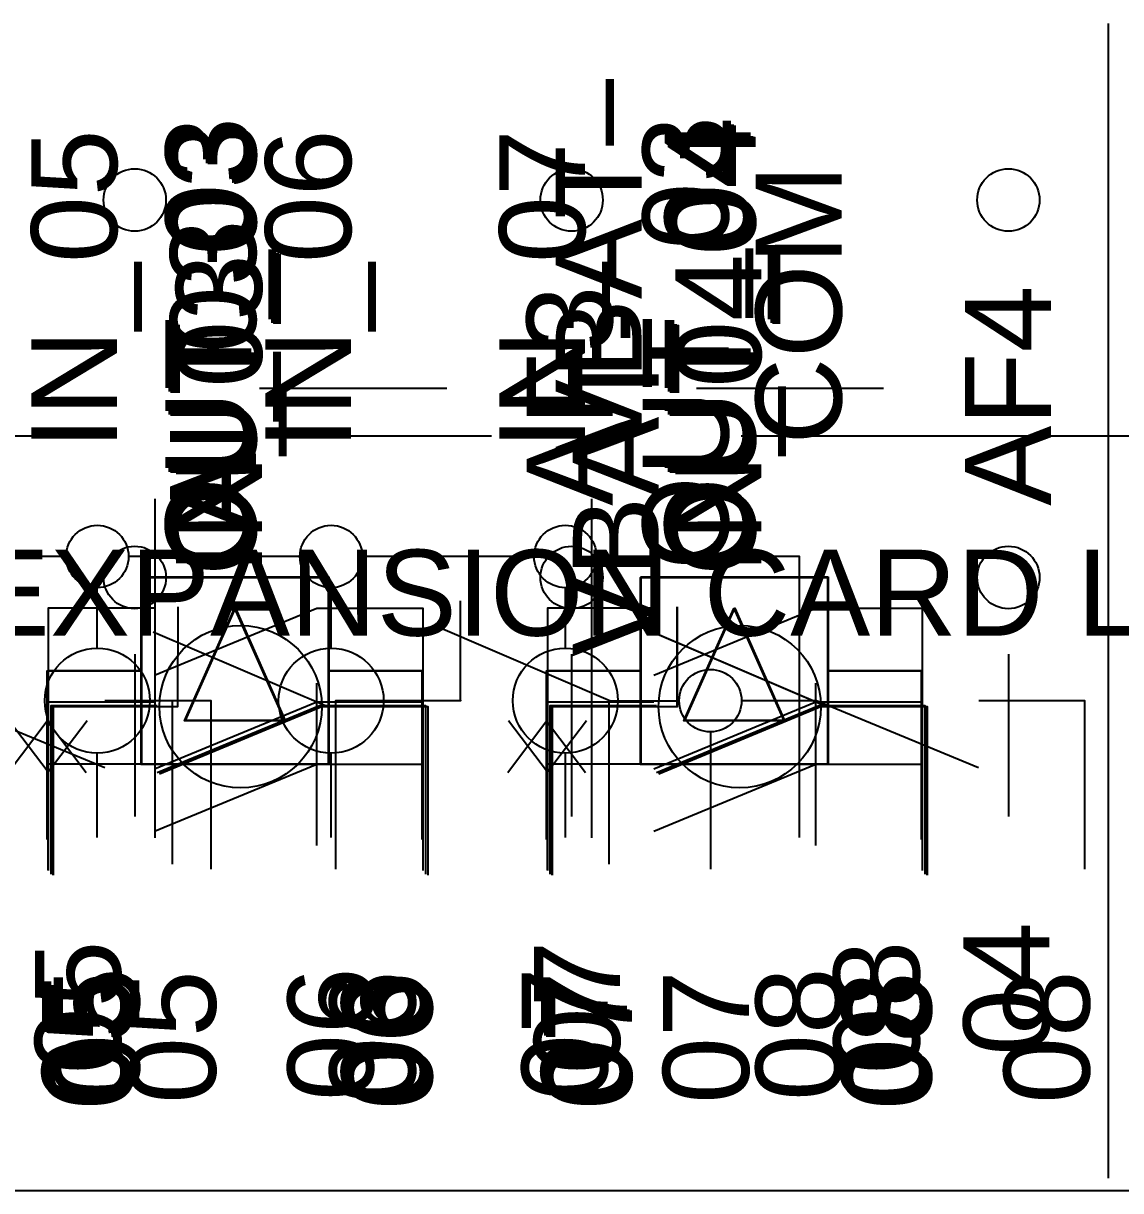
# Model space of a CAD drawing. Extents: x 1 to 47, y 1 to 35.
# Drawn here: x 28.587 to 29.466, y 11.39 to 12.325 of the extents above; entities that cross this region are included whole.
import ezdxf

# ---------------------------------------------------------------- set-up
doc = ezdxf.new("R2010")
doc.units = 0
doc.header["$MEASUREMENT"] = 0
for name, color, linetype in [('10_00______DWG_', 7, 'CONTINUOUS'), ('6_01__9-_0-___10__RTD_INPU', 7, 'CONTINUOUS'), ('6_02__9-_B-___10__RTD_INPU', 7, 'CONTINUOUS'), ('6_03__9-_1-___10__RTD_INPU', 7, 'CONTINUOUS'), ('6_04__9-_C-___10__RTD_INPU', 7, 'CONTINUOUS'), ('6_05__9-_D-___10__RTD_INPU', 7, 'CONTINUOUS'), ('6_06__9-_2A___10__RTD_INPU', 7, 'CONTINUOUS'), ('6_07__9-_2B___10__RTD_INPU', 7, 'CONTINUOUS'), ('6_08__9-_2C___10__RTD_INPU', 7, 'CONTINUOUS'), ('6_09__9-_2D___10__RTD_INPU', 7, 'CONTINUOUS'), ('6_10__9-_2G___10__RTD_INPU', 7, 'CONTINUOUS'), ('6_11__9-_3-___10__RTD_INPU', 7, 'CONTINUOUS'), ('6_12__9-_4-___10__RTD_INPU', 7, 'CONTINUOUS'), ('6_13__9-_5-___10__RTD_INPU', 7, 'CONTINUOUS'), ('6_14__9-_6-___10__RTD_INPU', 7, 'CONTINUOUS'), ('6_15__9-_70___10__RTD_INPU', 7, 'CONTINUOUS'), ('6_16__9-_L0___10__RTD_INPU', 7, 'CONTINUOUS'), ('6_17__9-_77___10__RTD_INPU', 7, 'CONTINUOUS'), ('6_18__9-_7-___10__RTD_INPU', 7, 'CONTINUOUS'), ('6_19__9-_L-___10__RTD_INPU', 7, 'CONTINUOUS'), ('7_01__0-__EMPTY', 7, 'CONTINUOUS'), ('7_02__B-___3__DI___4__DO__', 7, 'CONTINUOUS'), ('7_03__1-___4__DI___4__DO__', 7, 'CONTINUOUS'), ('7_04__C-___4__DI___4__DO__', 7, 'CONTINUOUS'), ('7_05__D-___4__DI___3__DO__', 7, 'CONTINUOUS'), ('7_06__2A___8__FORM_A_DO', 7, 'CONTINUOUS'), ('7_07__2B___8__FORM_B_DO', 7, 'CONTINUOUS'), ('7_08__2C___8__DO__6__FORM_', 7, 'CONTINUOUS'), ('7_09__2D___8__DO__2__FORM_', 7, 'CONTINUOUS'), ('7_10__2G___8__DO__4__FORM_', 7, 'CONTINUOUS'), ('7_11__3-___8__DI', 7, 'CONTINUOUS'), ('7_12__4-___14__DI', 7, 'CONTINUOUS'), ('7_13__5-___8__AI', 7, 'CONTINUOUS'), ('7_14__6-___4__AI____4__AO', 7, 'CONTINUOUS'), ('7_15__70___2__AVI____4__AF', 7, 'CONTINUOUS'), ('7_16__L0___2__LEA_AVI____4', 7, 'CONTINUOUS'), ('7_17__77___8__AFDI', 7, 'CONTINUOUS'), ('7_18__7-___2__AVI____7__DI', 7, 'CONTINUOUS'), ('7_19__L-___2__AVI____7__DI', 7, 'CONTINUOUS')]:
    doc.layers.add(name, color=color, linetype=linetype)
doc.styles.add('ARIAL', font='arial.ttf')

msp = doc.modelspace()

# ---------------------------------------------------------------- linework, layer by layer
at = {"layer": '10_00______DWG_'}
msp.add_lwpolyline([(27.43118, 11.3902), (31.30112, 11.3902)], dxfattribs=at)
at = {"layer": '6_02__9-_B-___10__RTD_INPU'}
for points in [[(28.60683, 11.64681), (28.60683, 11.78179), (28.69193, 11.78179)], [(28.69198, 11.72811), (28.82195, 11.78179), (28.90693, 11.78179), (28.90693, 11.64681)], [(29.00681, 11.64681), (29.00681, 11.78179), (29.09191, 11.78179)], [(29.09196, 11.72811), (29.22193, 11.78179), (29.30691, 11.78179), (29.30691, 11.64681)]]:
    msp.add_lwpolyline(points, dxfattribs=at)
at = {"layer": '6_03__9-_1-___10__RTD_INPU'}
for points in [[(28.61082, 11.64293), (28.61082, 11.77791), (28.69591, 11.77791)], [(28.69597, 11.72423), (28.82593, 11.77791), (28.91091, 11.77791), (28.91091, 11.64293)], [(29.01079, 11.64293), (29.01079, 11.77791), (29.09589, 11.77791)], [(29.09594, 11.72423), (29.22591, 11.77791), (29.31089, 11.77791), (29.31089, 11.64293)]]:
    msp.add_lwpolyline(points, dxfattribs=at)
at = {"layer": '6_04__9-_C-___10__RTD_INPU'}
for points in [[(28.69192, 11.85683), (28.60683, 11.85683), (28.60683, 11.64681)], [(28.69198, 11.80314), (28.82194, 11.85683), (28.90692, 11.85683), (28.90692, 11.73181)], [(29.09191, 11.85683), (29.00681, 11.85683), (29.00681, 11.64681)], [(29.09196, 11.80314), (29.22192, 11.85683), (29.30691, 11.85683), (29.30691, 11.73181)], [(28.82191, 11.66682), (28.82191, 11.79681)], [(29.22189, 11.66682), (29.22189, 11.79681)], [(28.69192, 11.73181), (28.60683, 11.73181)], [(28.69198, 11.67813), (28.82194, 11.73181), (28.90692, 11.73181), (28.90692, 11.64681)], [(29.09191, 11.73181), (29.00681, 11.73181)], [(29.09196, 11.67813), (29.22192, 11.73181), (29.30691, 11.73181), (29.30691, 11.64681)]]:
    msp.add_lwpolyline(points, dxfattribs=at)
at = {"layer": '6_05__9-_D-___10__RTD_INPU'}
for points in [[(28.83723, 11.64765), (28.83723, 11.7827), (28.9373, 11.7827), (28.93727, 11.78267), (28.93727, 11.86267)], [(28.91728, 11.84267), (29.05728, 11.78267), (29.11234, 11.78267)], [(28.6522, 11.729), (28.52223, 11.78267), (28.46223, 11.78267)], [(28.73735, 11.6477), (28.73735, 11.78267), (28.65225, 11.78267)], [(29.35228, 11.729), (29.22232, 11.78267), (29.16232, 11.78267)], [(29.43743, 11.64769), (29.43743, 11.78267), (29.35234, 11.78267)], [(29.13733, 11.7577), (29.13733, 11.64769)]]:
    msp.add_lwpolyline(points, dxfattribs=at)
msp.add_circle((29.13733, 11.78267), 0.02499, dxfattribs=at)
at = {"layer": '6_06__9-_2A___10__RTD_INPU'}
for points in [[(28.60909, 11.64382), (28.60909, 11.7788), (28.69419, 11.7788)], [(28.69424, 11.72512), (28.82421, 11.7788), (28.90919, 11.7788), (28.90919, 11.64382)], [(29.00907, 11.64382), (29.00907, 11.7788), (29.09417, 11.7788)], [(29.09422, 11.72512), (29.22419, 11.7788), (29.30917, 11.7788), (29.30917, 11.64382)]]:
    msp.add_lwpolyline(points, dxfattribs=at)
at = {"layer": '6_07__9-_2B___10__RTD_INPU'}
for points in [[(28.61078, 11.6429), (28.61078, 11.77795), (28.61078, 11.77795), (28.71081, 11.77793), (28.71082, 11.85792)], [(29.01066, 11.6429), (29.01066, 11.77795), (29.01066, 11.77795), (29.11068, 11.77793), (29.1107, 11.85792)], [(28.69083, 11.83793), (28.83083, 11.77793), (28.91088, 11.77793), (28.91088, 11.64294)], [(29.09071, 11.83793), (29.23071, 11.77793), (29.31076, 11.77793), (29.31076, 11.64294)]]:
    msp.add_lwpolyline(points, dxfattribs=at)
at = {"layer": '6_08__9-_2C___10__RTD_INPU'}
for points in [[(28.61075, 11.64314), (28.61075, 11.77812), (28.69584, 11.77812)], [(28.6959, 11.72444), (28.82586, 11.77812), (28.91084, 11.77812), (28.91084, 11.64314)], [(29.01072, 11.64314), (29.01072, 11.77812), (29.09582, 11.77812)], [(29.09587, 11.72444), (29.22584, 11.77812), (29.31083, 11.77812), (29.31083, 11.64314)]]:
    msp.add_lwpolyline(points, dxfattribs=at)
at = {"layer": '6_09__9-_2D___10__RTD_INPU'}
for points in [[(28.61079, 11.64286), (28.61079, 11.77791), (28.61079, 11.77791), (28.71081, 11.77789), (28.71083, 11.85788)], [(29.01085, 11.64286), (29.01085, 11.77791), (29.01085, 11.77791), (29.11087, 11.77789), (29.11089, 11.85788)], [(28.69084, 11.83789), (28.83084, 11.77789), (28.91089, 11.77789), (28.91089, 11.6429)], [(29.0909, 11.83789), (29.2309, 11.77789), (29.31095, 11.77789), (29.31095, 11.6429)]]:
    msp.add_lwpolyline(points, dxfattribs=at)
at = {"layer": '6_10__9-_2G___10__RTD_INPU'}
for points in [[(28.61079, 11.6429), (28.61079, 11.77789), (28.69589, 11.77789)], [(28.69594, 11.7242), (28.8259, 11.77789), (28.91089, 11.77789), (28.91089, 11.6429)], [(29.01077, 11.6429), (29.01077, 11.77789), (29.09587, 11.77789)], [(29.09592, 11.7242), (29.22589, 11.77789), (29.31088, 11.77789), (29.31088, 11.6429)]]:
    msp.add_lwpolyline(points, dxfattribs=at)
at = {"layer": '6_11__9-_3-___10__RTD_INPU'}
for points in [[(28.61101, 11.6429), (28.61098, 11.77789), (28.69597, 11.77789)], [(28.82598, 11.77789), (28.91097, 11.77789), (28.91097, 11.6429)], [(29.01085, 11.6429), (29.01083, 11.77789), (29.09581, 11.77789)], [(29.22583, 11.77789), (29.31082, 11.77789), (29.31082, 11.6429)]]:
    msp.add_lwpolyline(points, dxfattribs=at)
for centre in [(28.761, 11.77789), (29.16085, 11.77789)]:
    msp.add_circle(centre, 0.06501, dxfattribs=at)
at = {"layer": '6_12__9-_4-___10__RTD_INPU'}
for points in [[(28.62117, 11.89815), (28.48351, 11.89815)], [(28.80848, 11.89815), (28.67117, 11.89815)], [(28.99615, 11.89815), (28.85848, 11.89815)], [(29.20875, 11.67315), (29.20875, 11.89815), (29.04615, 11.89815)], [(28.64617, 11.82474), (28.64617, 11.87315)], [(28.83348, 11.82474), (28.83348, 11.87315)], [(29.02115, 11.82474), (29.02115, 11.87315)], [(28.64617, 11.67315), (28.64617, 11.7406)], [(28.83348, 11.67315), (28.83348, 11.7406)], [(29.02115, 11.67315), (29.02115, 11.7406)]]:
    msp.add_lwpolyline(points, dxfattribs=at)
for centre, radius in [((28.64617, 11.89815), 0.025), ((28.83348, 11.89815), 0.025), ((29.02115, 11.89815), 0.025), ((28.64617, 11.78267), 0.04207), ((28.83348, 11.78267), 0.04207), ((29.02115, 11.78267), 0.04207)]:
    msp.add_circle(centre, radius, dxfattribs=at)
at = {"layer": '6_13__9-_5-___10__RTD_INPU'}
for points in [[(28.83115, 11.88143), (28.83115, 11.73145), (28.68117, 11.73145), (28.68117, 11.88143), (28.83115, 11.88143)], [(29.23122, 11.88143), (29.23122, 11.73145), (29.08123, 11.73145), (29.08123, 11.88143), (29.23122, 11.88143)], [(28.79613, 11.76644), (28.71613, 11.76644), (28.75615, 11.85645), (28.79613, 11.76644)], [(29.1962, 11.76644), (29.1162, 11.76644), (29.15621, 11.85645), (29.1962, 11.76644)], [(28.60609, 11.67147), (28.60607, 11.80645), (28.68114, 11.80645)], [(28.83118, 11.80645), (28.90628, 11.80645), (28.90628, 11.67147)], [(29.00616, 11.67147), (29.00613, 11.80645), (29.08121, 11.80645)], [(29.23124, 11.80645), (29.30634, 11.80645), (29.30634, 11.67147)], [(28.57487, 11.72523), (28.60611, 11.76647), (28.63732, 11.72523)], [(28.97494, 11.72523), (29.00617, 11.76647), (29.03738, 11.72523)]]:
    msp.add_lwpolyline(points, dxfattribs=at)
at = {"layer": '6_14__9-_6-___10__RTD_INPU'}
for points in [[(28.83176, 11.88175), (28.83176, 11.73177), (28.68177, 11.73177), (28.68177, 11.88175), (28.83176, 11.88175)], [(29.23181, 11.88175), (29.23181, 11.73177), (29.08183, 11.73177), (29.08183, 11.88175), (29.23181, 11.88175)], [(28.79673, 11.76676), (28.71674, 11.76676), (28.75675, 11.85677), (28.79673, 11.76676)], [(29.19679, 11.76676), (29.1168, 11.76676), (29.15681, 11.85677), (29.19679, 11.76676)], [(28.6067, 11.67179), (28.60667, 11.80678), (28.68174, 11.80678)], [(28.83178, 11.80678), (28.90688, 11.80678), (28.90688, 11.67179)], [(29.00676, 11.67179), (29.00673, 11.80678), (29.0818, 11.80678)], [(29.23184, 11.80678), (29.30694, 11.80678), (29.30694, 11.67179)], [(28.57548, 11.76679), (28.60671, 11.72556), (28.63792, 11.76679)], [(28.97553, 11.76679), (29.00677, 11.72556), (29.03798, 11.76679)]]:
    msp.add_lwpolyline(points, dxfattribs=at)
at = {"layer": '6_15__9-_70___10__RTD_INPU'}
for points in [[(29.45594, 12.32521), (29.45594, 11.40021)], [(28.46204, 11.99483), (28.61199, 11.99483)], [(28.812, 11.99483), (28.96195, 11.99483)], [(29.16196, 11.99483), (29.82211, 11.99483)], [(28.70601, 11.78182), (28.70601, 11.65183)], [(29.05597, 11.78182), (29.05597, 11.65183)]]:
    msp.add_lwpolyline(points, dxfattribs=at)
at = {"layer": '6_16__9-_L0___10__RTD_INPU'}
for points in [[(29.45594, 12.32521), (29.45594, 11.40021)], [(28.46204, 11.99483), (28.61199, 11.99483)], [(28.812, 11.99483), (28.96195, 11.99483)], [(29.16196, 11.99483), (29.82211, 11.99483)], [(28.70601, 11.78182), (28.70601, 11.65183)], [(29.05597, 11.78182), (29.05597, 11.65183)]]:
    msp.add_lwpolyline(points, dxfattribs=at)
at = {"layer": '6_17__9-_77___10__RTD_INPU'}
for points in [[(28.77618, 12.03299), (28.92613, 12.03299)], [(29.12614, 12.03299), (29.2761, 12.03299)], [(28.67618, 11.81994), (28.67618, 11.68995)], [(29.02614, 11.81994), (29.02614, 11.68995)], [(29.37611, 11.81994), (29.37611, 11.68995)]]:
    msp.add_lwpolyline(points, dxfattribs=at)
for centre in [(28.67618, 12.18371), (29.02614, 12.18371), (29.37611, 12.18371), (28.67618, 11.88137), (29.02614, 11.88137), (29.37611, 11.88137)]:
    msp.add_circle(centre, 0.025, dxfattribs=at)
at = {"layer": '6_18__9-_7-___10__RTD_INPU'}
for points in [[(28.69221, 11.94431), (28.69221, 11.67275)], [(29.04218, 11.94431), (29.04218, 11.67275)]]:
    msp.add_lwpolyline(points, dxfattribs=at)
at = {"layer": '6_19__9-_L-___10__RTD_INPU'}
for points in [[(28.69221, 11.94431), (28.69221, 11.67275)], [(29.04218, 11.94431), (29.04218, 11.67275)]]:
    msp.add_lwpolyline(points, dxfattribs=at)
at = {"layer": '7_02__B-___3__DI___4__DO__'}
for points in [[(28.60683, 11.64681), (28.60683, 11.78179), (28.69193, 11.78179)], [(28.69198, 11.72811), (28.82195, 11.78179), (28.90693, 11.78179), (28.90693, 11.64681)], [(29.00681, 11.64681), (29.00681, 11.78179), (29.09191, 11.78179)], [(29.09196, 11.72811), (29.22193, 11.78179), (29.30691, 11.78179), (29.30691, 11.64681)]]:
    msp.add_lwpolyline(points, dxfattribs=at)
at = {"layer": '7_03__1-___4__DI___4__DO__'}
for points in [[(28.61082, 11.64293), (28.61082, 11.77791), (28.69591, 11.77791)], [(28.69597, 11.72423), (28.82593, 11.77791), (28.91091, 11.77791), (28.91091, 11.64293)], [(29.01079, 11.64293), (29.01079, 11.77791), (29.09589, 11.77791)], [(29.09594, 11.72423), (29.22591, 11.77791), (29.31089, 11.77791), (29.31089, 11.64293)]]:
    msp.add_lwpolyline(points, dxfattribs=at)
at = {"layer": '7_04__C-___4__DI___4__DO__'}
for points in [[(28.69192, 11.85676), (28.60683, 11.85676), (28.60683, 11.64674)], [(28.69198, 11.80307), (28.82194, 11.85676), (28.90692, 11.85676), (28.90692, 11.73174)], [(29.09191, 11.85676), (29.00681, 11.85676), (29.00681, 11.64674)], [(29.09196, 11.80307), (29.22192, 11.85676), (29.30691, 11.85676), (29.30691, 11.73174)], [(28.82191, 11.66675), (28.82191, 11.79674)], [(29.22189, 11.66675), (29.22189, 11.79674)], [(28.69192, 11.73174), (28.60683, 11.73174)], [(28.69198, 11.67806), (28.82194, 11.73174), (28.90692, 11.73174), (28.90692, 11.64674)], [(29.09191, 11.73174), (29.00681, 11.73174)], [(29.09196, 11.67806), (29.22192, 11.73174), (29.30691, 11.73174), (29.30691, 11.64674)]]:
    msp.add_lwpolyline(points, dxfattribs=at)
at = {"layer": '7_05__D-___4__DI___3__DO__'}
for points in [[(28.83723, 11.64765), (28.83723, 11.7827), (28.9373, 11.7827), (28.93727, 11.78267), (28.93727, 11.86267)], [(28.91728, 11.84267), (29.05728, 11.78267), (29.11234, 11.78267)], [(28.6522, 11.729), (28.52223, 11.78267), (28.46223, 11.78267)], [(28.73735, 11.6477), (28.73735, 11.78267), (28.65225, 11.78267)], [(29.35228, 11.729), (29.22232, 11.78267), (29.16232, 11.78267)], [(29.43743, 11.64769), (29.43743, 11.78267), (29.35234, 11.78267)], [(29.13733, 11.7577), (29.13733, 11.64769)]]:
    msp.add_lwpolyline(points, dxfattribs=at)
msp.add_circle((29.13733, 11.78267), 0.02499, dxfattribs=at)
at = {"layer": '7_06__2A___8__FORM_A_DO'}
for points in [[(28.60909, 11.64382), (28.60909, 11.7788), (28.69419, 11.7788)], [(28.69424, 11.72512), (28.82421, 11.7788), (28.90919, 11.7788), (28.90919, 11.64382)], [(29.00907, 11.64382), (29.00907, 11.7788), (29.09417, 11.7788)], [(29.09422, 11.72512), (29.22419, 11.7788), (29.30917, 11.7788), (29.30917, 11.64382)]]:
    msp.add_lwpolyline(points, dxfattribs=at)
at = {"layer": '7_07__2B___8__FORM_B_DO'}
for points in [[(28.61078, 11.6429), (28.61078, 11.77795), (28.61078, 11.77795), (28.71081, 11.77793), (28.71082, 11.85792)], [(29.01066, 11.6429), (29.01066, 11.77795), (29.01066, 11.77795), (29.11068, 11.77793), (29.1107, 11.85792)], [(28.69083, 11.83793), (28.83083, 11.77793), (28.91088, 11.77793), (28.91088, 11.64294)], [(29.09071, 11.83793), (29.23071, 11.77793), (29.31076, 11.77793), (29.31076, 11.64294)]]:
    msp.add_lwpolyline(points, dxfattribs=at)
at = {"layer": '7_08__2C___8__DO__6__FORM_'}
for points in [[(28.61075, 11.64314), (28.61075, 11.77812), (28.69584, 11.77812)], [(28.6959, 11.72444), (28.82586, 11.77812), (28.91084, 11.77812), (28.91084, 11.64314)], [(29.01072, 11.64314), (29.01072, 11.77812), (29.09582, 11.77812)], [(29.09587, 11.72444), (29.22584, 11.77812), (29.31083, 11.77812), (29.31083, 11.64314)]]:
    msp.add_lwpolyline(points, dxfattribs=at)
at = {"layer": '7_09__2D___8__DO__2__FORM_'}
for points in [[(28.61079, 11.64286), (28.61079, 11.77791), (28.61079, 11.77791), (28.71081, 11.77789), (28.71083, 11.85788)], [(29.01085, 11.64286), (29.01085, 11.77791), (29.01085, 11.77791), (29.11087, 11.77789), (29.11089, 11.85788)], [(28.69084, 11.83789), (28.83084, 11.77789), (28.91089, 11.77789), (28.91089, 11.6429)], [(29.0909, 11.83789), (29.2309, 11.77789), (29.31095, 11.77789), (29.31095, 11.6429)]]:
    msp.add_lwpolyline(points, dxfattribs=at)
at = {"layer": '7_10__2G___8__DO__4__FORM_'}
for points in [[(28.61079, 11.6429), (28.61079, 11.77789), (28.69589, 11.77789)], [(28.69594, 11.7242), (28.8259, 11.77789), (28.91089, 11.77789), (28.91089, 11.6429)], [(29.01077, 11.6429), (29.01077, 11.77789), (29.09587, 11.77789)], [(29.09592, 11.7242), (29.22589, 11.77789), (29.31088, 11.77789), (29.31088, 11.6429)]]:
    msp.add_lwpolyline(points, dxfattribs=at)
at = {"layer": '7_11__3-___8__DI'}
for points in [[(28.61101, 11.6429), (28.61098, 11.77789), (28.69597, 11.77789)], [(28.82598, 11.77789), (28.91097, 11.77789), (28.91097, 11.6429)], [(29.01085, 11.6429), (29.01083, 11.77789), (29.09581, 11.77789)], [(29.22583, 11.77789), (29.31082, 11.77789), (29.31082, 11.6429)]]:
    msp.add_lwpolyline(points, dxfattribs=at)
for centre in [(28.761, 11.77789), (29.16085, 11.77789)]:
    msp.add_circle(centre, 0.06501, dxfattribs=at)
at = {"layer": '7_12__4-___14__DI'}
for points in [[(28.62117, 11.89815), (28.48351, 11.89815)], [(28.80848, 11.89815), (28.67117, 11.89815)], [(28.99615, 11.89815), (28.85848, 11.89815)], [(29.20875, 11.67315), (29.20875, 11.89815), (29.04615, 11.89815)], [(28.64617, 11.82474), (28.64617, 11.87315)], [(28.83348, 11.82474), (28.83348, 11.87315)], [(29.02115, 11.82474), (29.02115, 11.87315)], [(28.64617, 11.67315), (28.64617, 11.7406)], [(28.83348, 11.67315), (28.83348, 11.7406)], [(29.02115, 11.67315), (29.02115, 11.7406)]]:
    msp.add_lwpolyline(points, dxfattribs=at)
for centre, radius in [((28.64617, 11.89815), 0.025), ((28.83348, 11.89815), 0.025), ((29.02115, 11.89815), 0.025), ((28.64617, 11.78267), 0.04207), ((28.83348, 11.78267), 0.04207), ((29.02115, 11.78267), 0.04207)]:
    msp.add_circle(centre, radius, dxfattribs=at)
at = {"layer": '7_13__5-___8__AI'}
for points in [[(28.83115, 11.88143), (28.83115, 11.73145), (28.68117, 11.73145), (28.68117, 11.88143), (28.83115, 11.88143)], [(29.23122, 11.88143), (29.23122, 11.73145), (29.08123, 11.73145), (29.08123, 11.88143), (29.23122, 11.88143)], [(28.79613, 11.76644), (28.71613, 11.76644), (28.75615, 11.85645), (28.79613, 11.76644)], [(29.1962, 11.76644), (29.1162, 11.76644), (29.15621, 11.85645), (29.1962, 11.76644)], [(28.60609, 11.67147), (28.60607, 11.80645), (28.68114, 11.80645)], [(28.83118, 11.80645), (28.90628, 11.80645), (28.90628, 11.67147)], [(29.00616, 11.67147), (29.00613, 11.80645), (29.08121, 11.80645)], [(29.23124, 11.80645), (29.30634, 11.80645), (29.30634, 11.67147)], [(28.57487, 11.72523), (28.60611, 11.76647), (28.63732, 11.72523)], [(28.97494, 11.72523), (29.00617, 11.76647), (29.03738, 11.72523)]]:
    msp.add_lwpolyline(points, dxfattribs=at)
at = {"layer": '7_14__6-___4__AI____4__AO'}
for points in [[(28.83176, 11.88175), (28.83176, 11.73177), (28.68177, 11.73177), (28.68177, 11.88175), (28.83176, 11.88175)], [(29.23181, 11.88175), (29.23181, 11.73177), (29.08183, 11.73177), (29.08183, 11.88175), (29.23181, 11.88175)], [(28.79673, 11.76676), (28.71674, 11.76676), (28.75675, 11.85677), (28.79673, 11.76676)], [(29.19679, 11.76676), (29.1168, 11.76676), (29.15681, 11.85677), (29.19679, 11.76676)], [(28.6067, 11.67179), (28.60667, 11.80678), (28.68174, 11.80678)], [(28.83178, 11.80678), (28.90688, 11.80678), (28.90688, 11.67179)], [(29.00676, 11.67179), (29.00673, 11.80678), (29.0818, 11.80678)], [(29.23184, 11.80678), (29.30694, 11.80678), (29.30694, 11.67179)], [(28.57548, 11.76679), (28.60671, 11.72556), (28.63792, 11.76679)], [(28.97553, 11.76679), (29.00677, 11.72556), (29.03798, 11.76679)]]:
    msp.add_lwpolyline(points, dxfattribs=at)
at = {"layer": '7_15__70___2__AVI____4__AF'}
for points in [[(29.45594, 12.32521), (29.45594, 11.40021)], [(28.46204, 11.99483), (28.61199, 11.99483)], [(28.812, 11.99483), (28.96195, 11.99483)], [(29.16196, 11.99483), (29.82211, 11.99483)], [(28.70601, 11.78182), (28.70601, 11.65183)], [(29.05597, 11.78182), (29.05597, 11.65183)]]:
    msp.add_lwpolyline(points, dxfattribs=at)
at = {"layer": '7_16__L0___2__LEA_AVI____4'}
for points in [[(29.45594, 12.32521), (29.45594, 11.40021)], [(28.46204, 11.99483), (28.61199, 11.99483)], [(28.812, 11.99483), (28.96195, 11.99483)], [(29.16196, 11.99483), (29.82211, 11.99483)], [(28.70601, 11.78182), (28.70601, 11.65183)], [(29.05597, 11.78182), (29.05597, 11.65183)]]:
    msp.add_lwpolyline(points, dxfattribs=at)
at = {"layer": '7_17__77___8__AFDI'}
for points in [[(28.77618, 12.03299), (28.92613, 12.03299)], [(29.12614, 12.03299), (29.2761, 12.03299)], [(28.67618, 11.81994), (28.67618, 11.68995)], [(29.02614, 11.81994), (29.02614, 11.68995)], [(29.37611, 11.81994), (29.37611, 11.68995)]]:
    msp.add_lwpolyline(points, dxfattribs=at)
for centre in [(28.67618, 12.18371), (29.02614, 12.18371), (29.37611, 12.18371), (28.67618, 11.88137), (29.02614, 11.88137), (29.37611, 11.88137)]:
    msp.add_circle(centre, 0.025, dxfattribs=at)
at = {"layer": '7_18__7-___2__AVI____7__DI'}
for points in [[(28.69221, 11.94431), (28.69221, 11.67275)], [(29.04218, 11.94431), (29.04218, 11.67275)]]:
    msp.add_lwpolyline(points, dxfattribs=at)
at = {"layer": '7_19__L-___2__AVI____7__DI'}
for points in [[(28.69221, 11.94431), (28.69221, 11.67275)], [(29.04218, 11.94431), (29.04218, 11.67275)]]:
    msp.add_lwpolyline(points, dxfattribs=at)

# ---------------------------------------------------------------- texts
at = {"layer": '6_01__9-_0-___10__RTD_INPU', "style": 'ARIAL'}
msp.add_text('PLACE EXPANSION CARD LABEL HERE', height=0.0688333, dxfattribs=at).set_placement((28.20211, 11.83474))
at = {"layer": '6_02__9-_B-___10__RTD_INPU', "style": 'ARIAL'}
for s, p in [('OUT_03', (28.76959, 11.88674)), ('OUT_04', (29.16957, 11.88674)), ('05', (28.67066, 11.45886)), ('06', (28.91053, 11.45886)), ('07', (29.07053, 11.45886)), ('08', (29.31054, 11.45886))]:
    msp.add_text(s, height=0.068833, rotation=90, dxfattribs=at).set_placement(p)
at = {"layer": '6_03__9-_1-___10__RTD_INPU', "style": 'ARIAL'}
for s, p in [('OUT_03', (28.77358, 11.88286)), ('OUT_04', (29.17355, 11.88286)), ('05', (28.67464, 11.45498)), ('06', (28.91451, 11.45498)), ('07', (29.07451, 11.45498)), ('08', (29.31452, 11.45498))]:
    msp.add_text(s, height=0.068833, rotation=90, dxfattribs=at).set_placement(p)
at = {"layer": '6_04__9-_C-___10__RTD_INPU', "style": 'ARIAL'}
for s, p in [('OUT_03', (28.77358, 11.88294)), ('OUT_04', (29.17356, 11.88294)), ('05', (28.67464, 11.45505)), ('06', (28.91452, 11.45505)), ('07', (29.07451, 11.45505)), ('08', (29.31453, 11.45505))]:
    msp.add_text(s, height=0.068833, rotation=90, dxfattribs=at).set_placement(p)
at = {"layer": '6_05__9-_D-___10__RTD_INPU', "style": 'ARIAL'}
for s, p in [('OUT_03', (29.15188, 11.88762)), ('05', (28.74109, 11.45974)), ('06', (28.90105, 11.45974)), ('07', (29.16816, 11.45974)), ('08', (29.44117, 11.45974))]:
    msp.add_text(s, height=0.068833, rotation=90, dxfattribs=at).set_placement(p)
at = {"layer": '6_06__9-_2A___10__RTD_INPU', "style": 'ARIAL'}
for s, p in [('OUT_03', (28.77185, 11.88375)), ('OUT_04', (29.17183, 11.88375)), ('05', (28.67292, 11.45587)), ('06', (28.91279, 11.45587)), ('07', (29.07278, 11.45587)), ('08', (29.3128, 11.45587))]:
    msp.add_text(s, height=0.068833, rotation=90, dxfattribs=at).set_placement(p)
at = {"layer": '6_07__9-_2B___10__RTD_INPU', "style": 'ARIAL'}
for s, p in [('OUT_03', (28.77354, 11.88288)), ('OUT_04', (29.17342, 11.88288)), ('05', (28.67463, 11.455)), ('06', (28.91462, 11.455)), ('07', (29.07451, 11.455)), ('08', (29.3145, 11.455))]:
    msp.add_text(s, height=0.068833, rotation=90, dxfattribs=at).set_placement(p)
at = {"layer": '6_08__9-_2C___10__RTD_INPU', "style": 'ARIAL'}
for s, p in [('OUT_03', (28.77351, 11.88307)), ('OUT_04', (29.17348, 11.88307)), ('05', (28.67457, 11.45519)), ('06', (28.91444, 11.45519)), ('07', (29.07444, 11.45519)), ('08', (29.31446, 11.45519))]:
    msp.add_text(s, height=0.068833, rotation=90, dxfattribs=at).set_placement(p)
at = {"layer": '6_09__9-_2D___10__RTD_INPU', "style": 'ARIAL'}
for s, p in [('OUT_03', (28.77358, 11.88284)), ('OUT_04', (29.17355, 11.88284)), ('05', (28.67464, 11.45496)), ('06', (28.91451, 11.45496)), ('07', (29.07451, 11.45496)), ('08', (29.31452, 11.45496))]:
    msp.add_text(s, height=0.068833, rotation=90, dxfattribs=at).set_placement(p)
at = {"layer": '6_10__9-_2G___10__RTD_INPU', "style": 'ARIAL'}
for s, p in [('OUT_03', (28.77358, 11.88284)), ('OUT_04', (29.17355, 11.88284)), ('05', (28.67464, 11.45496)), ('06', (28.91451, 11.45496)), ('07', (29.07451, 11.45496)), ('08', (29.31452, 11.45496))]:
    msp.add_text(s, height=0.068833, rotation=90, dxfattribs=at).set_placement(p)
at = {"layer": '6_11__9-_3-___10__RTD_INPU', "style": 'ARIAL'}
for s, p in [('IN_04', (29.17804, 11.88376)), ('IN_03', (28.77802, 11.88376)), ('05', (28.67453, 11.45496)), ('06', (28.91441, 11.45496)), ('07', (29.0744, 11.45496)), ('08', (29.31442, 11.45496))]:
    msp.add_text(s, height=0.068833, rotation=90, dxfattribs=at).set_placement(p)
at = {"layer": '6_12__9-_4-___10__RTD_INPU', "style": 'ARIAL'}
for s, p in [('IN_05', (28.66201, 11.98368)), ('IN_06', (28.84951, 11.98368)), ('IN_07', (29.03701, 11.98368)), ('COM', (29.24245, 11.98786)), ('05', (28.67995, 11.4621)), ('06', (28.86745, 11.4621)), ('07', (29.05495, 11.4621)), ('08', (29.24245, 11.4621))]:
    msp.add_text(s, height=0.068833, rotation=90, dxfattribs=at).set_placement(p)
at = {"layer": '6_13__9-_5-___10__RTD_INPU', "style": 'ARIAL'}
for s, p in [('AI_04', (29.17331, 11.91684)), ('AI_03', (28.77333, 11.91684)), ('05', (28.66499, 11.48348)), ('06', (28.90487, 11.48348)), ('07', (29.06486, 11.48348)), ('08', (29.30488, 11.48348))]:
    msp.add_text(s, height=0.068833, rotation=90, dxfattribs=at).set_placement(p)
at = {"layer": '6_14__9-_6-___10__RTD_INPU', "style": 'ARIAL'}
for s, p in [('AO_03', (28.76962, 11.91263)), ('AO_04', (29.1696, 11.91263)), ('05', (28.67068, 11.4838)), ('06', (28.91056, 11.4838)), ('07', (29.07055, 11.4838)), ('08', (29.31057, 11.4838))]:
    msp.add_text(s, height=0.068833, rotation=90, dxfattribs=at).set_placement(p)
at = {"layer": '6_15__9-_70___10__RTD_INPU', "style": 'ARIAL'}
for s, p in [('VBAT+', (28.746, 11.8178)), ('VBAT-', (29.09596, 11.8178)), ('E03', (28.74483, 11.42353)), ('E04', (29.09482, 11.42353))]:
    msp.add_text(s, height=0.068833, rotation=90, dxfattribs=at).set_placement(p)
at = {"layer": '6_16__9-_L0___10__RTD_INPU', "style": 'ARIAL'}
for s, p in [('VBAT+', (28.746, 11.8178)), ('VBAT-', (29.09596, 11.8178)), ('E03', (28.74483, 11.42353)), ('E04', (29.09482, 11.42353))]:
    msp.add_text(s, height=0.068833, rotation=90, dxfattribs=at).set_placement(p)
at = {"layer": '6_17__9-_77___10__RTD_INPU', "style": 'ARIAL'}
for s, p in [('AF2', (28.71019, 11.93878)), ('AF3', (29.05893, 11.93878)), ('AF4', (29.41011, 11.93878)), ('02', (28.70901, 11.49826)), ('03', (29.05893, 11.49826)), ('04', (29.40894, 11.49826))]:
    msp.add_text(s, height=0.068833, rotation=90, dxfattribs=at).set_placement(p)
at = {"layer": '6_18__9-_7-___10__RTD_INPU', "style": 'ARIAL'}
for s, p in [('VBAT+', (28.73221, 11.9761)), ('VBAT–', (29.08217, 11.9761)), ('E03', (28.73115, 11.44338)), ('E04', (29.0811, 11.44338))]:
    msp.add_text(s, height=0.068833, rotation=90, dxfattribs=at).set_placement(p)
at = {"layer": '6_19__9-_L-___10__RTD_INPU', "style": 'ARIAL'}
for s, p in [('VBAT+', (28.73221, 11.9761)), ('VBAT–', (29.08217, 11.9761)), ('E03', (28.73115, 11.44338)), ('E04', (29.0811, 11.44338))]:
    msp.add_text(s, height=0.068833, rotation=90, dxfattribs=at).set_placement(p)
at = {"layer": '7_01__0-__EMPTY', "style": 'ARIAL'}
msp.add_text('PLACE EXPANSION CARD LABEL HERE', height=0.0688333, dxfattribs=at).set_placement((28.20211, 11.83474))
at = {"layer": '7_02__B-___3__DI___4__DO__', "style": 'ARIAL'}
for s, p in [('OUT_03', (28.76959, 11.88674)), ('OUT_04', (29.16957, 11.88674)), ('05', (28.67066, 11.45886)), ('06', (28.91053, 11.45886)), ('07', (29.07053, 11.45886)), ('08', (29.31054, 11.45886))]:
    msp.add_text(s, height=0.068833, rotation=90, dxfattribs=at).set_placement(p)
at = {"layer": '7_03__1-___4__DI___4__DO__', "style": 'ARIAL'}
for s, p in [('OUT_03', (28.77358, 11.88286)), ('OUT_04', (29.17355, 11.88286)), ('05', (28.67464, 11.45498)), ('06', (28.91451, 11.45498)), ('07', (29.07451, 11.45498)), ('08', (29.31452, 11.45498))]:
    msp.add_text(s, height=0.068833, rotation=90, dxfattribs=at).set_placement(p)
at = {"layer": '7_04__C-___4__DI___4__DO__', "style": 'ARIAL'}
for s, p in [('OUT_03', (28.77358, 11.88287)), ('OUT_04', (29.17356, 11.88287)), ('05', (28.67464, 11.45498)), ('06', (28.91452, 11.45498)), ('07', (29.07451, 11.45498)), ('08', (29.31453, 11.45498))]:
    msp.add_text(s, height=0.068833, rotation=90, dxfattribs=at).set_placement(p)
at = {"layer": '7_05__D-___4__DI___3__DO__', "style": 'ARIAL'}
for s, p in [('OUT_03', (29.15188, 11.88762)), ('05', (28.74109, 11.45974)), ('06', (28.90105, 11.45974)), ('07', (29.16816, 11.45974)), ('08', (29.44117, 11.45974))]:
    msp.add_text(s, height=0.068833, rotation=90, dxfattribs=at).set_placement(p)
at = {"layer": '7_06__2A___8__FORM_A_DO', "style": 'ARIAL'}
for s, p in [('OUT_03', (28.77185, 11.88375)), ('OUT_04', (29.17183, 11.88375)), ('05', (28.67292, 11.45587)), ('06', (28.91279, 11.45587)), ('07', (29.07278, 11.45587)), ('08', (29.3128, 11.45587))]:
    msp.add_text(s, height=0.068833, rotation=90, dxfattribs=at).set_placement(p)
at = {"layer": '7_07__2B___8__FORM_B_DO', "style": 'ARIAL'}
for s, p in [('OUT_03', (28.77354, 11.88288)), ('OUT_04', (29.17342, 11.88288)), ('05', (28.67463, 11.455)), ('06', (28.91462, 11.455)), ('07', (29.07451, 11.455)), ('08', (29.3145, 11.455))]:
    msp.add_text(s, height=0.068833, rotation=90, dxfattribs=at).set_placement(p)
at = {"layer": '7_08__2C___8__DO__6__FORM_', "style": 'ARIAL'}
for s, p in [('OUT_03', (28.77351, 11.88307)), ('OUT_04', (29.17348, 11.88307)), ('05', (28.67457, 11.45519)), ('06', (28.91444, 11.45519)), ('07', (29.07444, 11.45519)), ('08', (29.31446, 11.45519))]:
    msp.add_text(s, height=0.068833, rotation=90, dxfattribs=at).set_placement(p)
at = {"layer": '7_09__2D___8__DO__2__FORM_', "style": 'ARIAL'}
for s, p in [('OUT_03', (28.77358, 11.88284)), ('OUT_04', (29.17355, 11.88284)), ('05', (28.67464, 11.45496)), ('06', (28.91451, 11.45496)), ('07', (29.07451, 11.45496)), ('08', (29.31452, 11.45496))]:
    msp.add_text(s, height=0.068833, rotation=90, dxfattribs=at).set_placement(p)
at = {"layer": '7_10__2G___8__DO__4__FORM_', "style": 'ARIAL'}
for s, p in [('OUT_03', (28.77358, 11.88284)), ('OUT_04', (29.17355, 11.88284)), ('05', (28.67464, 11.45496)), ('06', (28.91451, 11.45496)), ('07', (29.07451, 11.45496)), ('08', (29.31452, 11.45496))]:
    msp.add_text(s, height=0.068833, rotation=90, dxfattribs=at).set_placement(p)
at = {"layer": '7_11__3-___8__DI', "style": 'ARIAL'}
for s, p in [('IN_04', (29.17804, 11.88376)), ('IN_03', (28.77802, 11.88376)), ('05', (28.67453, 11.45496)), ('06', (28.91441, 11.45496)), ('07', (29.0744, 11.45496)), ('08', (29.31442, 11.45496))]:
    msp.add_text(s, height=0.068833, rotation=90, dxfattribs=at).set_placement(p)
at = {"layer": '7_12__4-___14__DI', "style": 'ARIAL'}
for s, p in [('IN_05', (28.66201, 11.98368)), ('IN_06', (28.84951, 11.98368)), ('IN_07', (29.03701, 11.98368)), ('COM', (29.24245, 11.98786)), ('05', (28.67995, 11.4621)), ('06', (28.86745, 11.4621)), ('07', (29.05495, 11.4621)), ('08', (29.24245, 11.4621))]:
    msp.add_text(s, height=0.068833, rotation=90, dxfattribs=at).set_placement(p)
at = {"layer": '7_13__5-___8__AI', "style": 'ARIAL'}
for s, p in [('AI_04', (29.17331, 11.91684)), ('AI_03', (28.77333, 11.91684)), ('05', (28.66499, 11.48348)), ('06', (28.90487, 11.48348)), ('07', (29.06486, 11.48348)), ('08', (29.30488, 11.48348))]:
    msp.add_text(s, height=0.068833, rotation=90, dxfattribs=at).set_placement(p)
at = {"layer": '7_14__6-___4__AI____4__AO', "style": 'ARIAL'}
for s, p in [('AO_03', (28.76962, 11.91263)), ('AO_04', (29.1696, 11.91263)), ('05', (28.67068, 11.4838)), ('06', (28.91056, 11.4838)), ('07', (29.07055, 11.4838)), ('08', (29.31057, 11.4838))]:
    msp.add_text(s, height=0.068833, rotation=90, dxfattribs=at).set_placement(p)
at = {"layer": '7_15__70___2__AVI____4__AF', "style": 'ARIAL'}
for s, p in [('VBAT+', (28.746, 11.8178)), ('VBAT-', (29.09596, 11.8178)), ('E03', (28.74483, 11.42353)), ('E04', (29.09482, 11.42353))]:
    msp.add_text(s, height=0.068833, rotation=90, dxfattribs=at).set_placement(p)
at = {"layer": '7_16__L0___2__LEA_AVI____4', "style": 'ARIAL'}
for s, p in [('VBAT+', (28.746, 11.8178)), ('VBAT-', (29.09596, 11.8178)), ('E03', (28.74483, 11.42353)), ('E04', (29.09482, 11.42353))]:
    msp.add_text(s, height=0.068833, rotation=90, dxfattribs=at).set_placement(p)
at = {"layer": '7_17__77___8__AFDI', "style": 'ARIAL'}
for s, p in [('AF2', (28.71019, 11.93878)), ('AF3', (29.05893, 11.93878)), ('AF4', (29.41011, 11.93878)), ('02', (28.70901, 11.49826)), ('03', (29.05893, 11.49826)), ('04', (29.40894, 11.49826))]:
    msp.add_text(s, height=0.068833, rotation=90, dxfattribs=at).set_placement(p)
at = {"layer": '7_18__7-___2__AVI____7__DI', "style": 'ARIAL'}
for s, p in [('VBAT+', (28.73221, 11.9761)), ('VBAT–', (29.08217, 11.9761)), ('E03', (28.73115, 11.44338)), ('E04', (29.0811, 11.44338))]:
    msp.add_text(s, height=0.068833, rotation=90, dxfattribs=at).set_placement(p)
at = {"layer": '7_19__L-___2__AVI____7__DI', "style": 'ARIAL'}
for s, p in [('VBAT+', (28.73221, 11.9761)), ('VBAT–', (29.08217, 11.9761)), ('E03', (28.73115, 11.44338)), ('E04', (29.0811, 11.44338))]:
    msp.add_text(s, height=0.068833, rotation=90, dxfattribs=at).set_placement(p)

doc.saveas('drawing.dxf')
